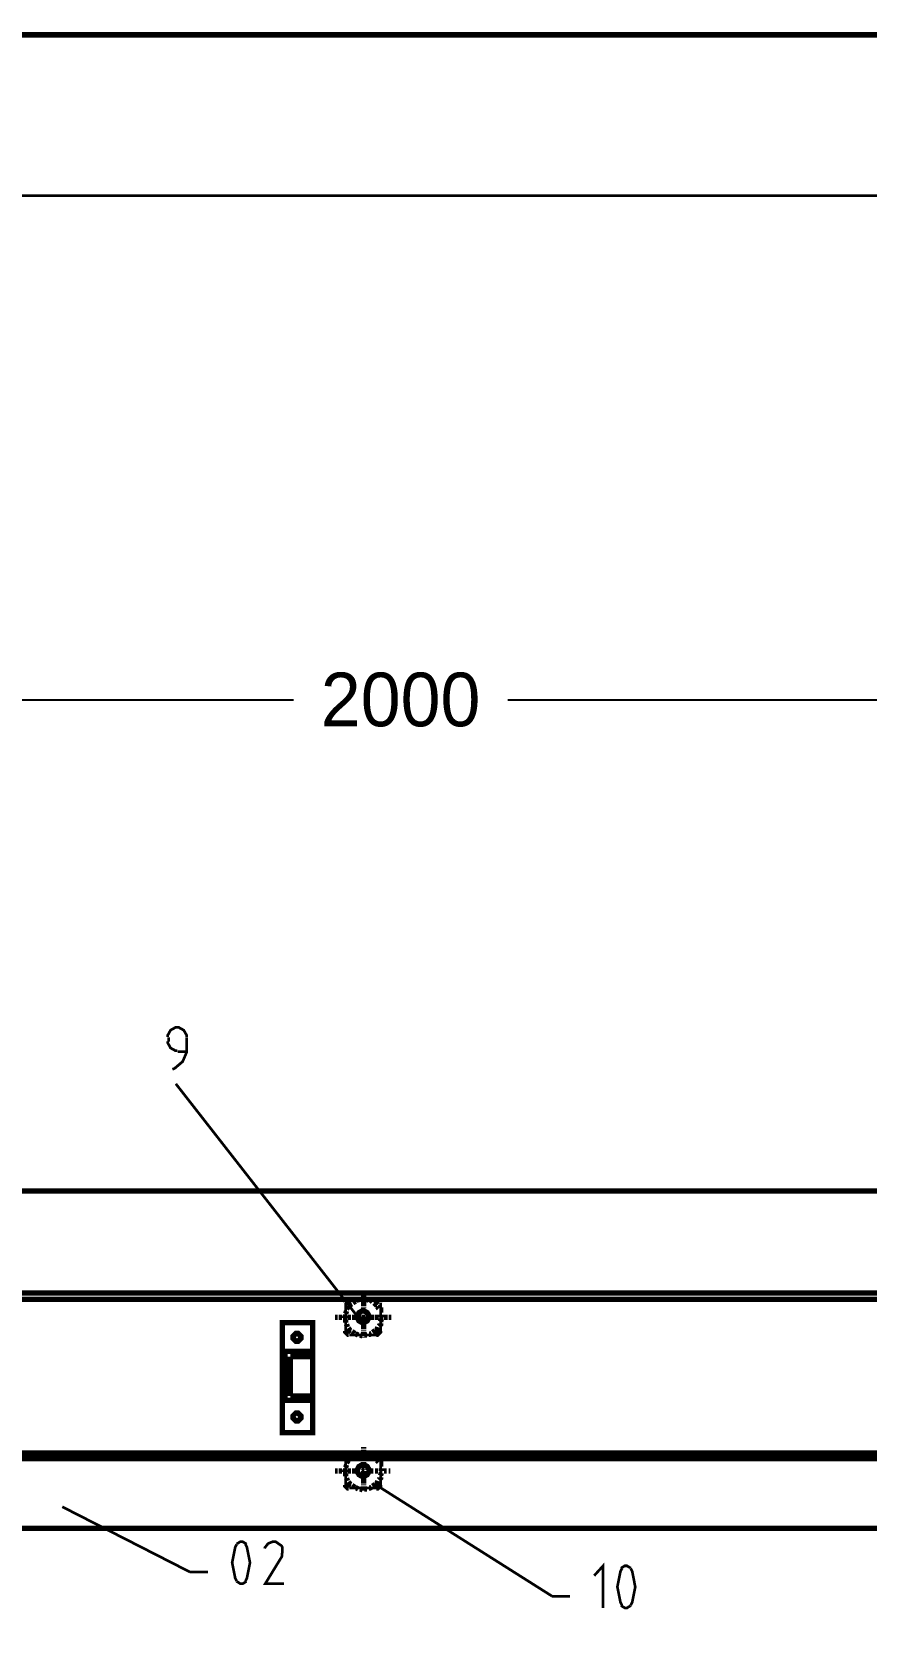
# Model space of a CAD drawing. Extents: x -4.5 to 11.4, y -10.7 to 0.4.
# Drawn here: x 1.33 to 2.886, y -2.627 to 0.368 of the extents above; entities that cross this region are included whole.
import ezdxf

# ---------------------------------------------------------------- set-up
doc = ezdxf.new("R2010")
doc.units = 0
doc.header["$MEASUREMENT"] = 0
doc.dimstyles.get("Standard").update_dxf_attribs({"dimtxt": 0.1, "dimasz": 0.1, "dimexe": 1.25, "dimexo": 0.625, "dimtad": 1, "dimtih": 1, "dimtxsty": 'Standard', "dimcen": 2.5, "dimazin": 3, "dimtfac": 1, "dimtmove": 0, "dimatfit": 3})

# ---------------------------------------------------------------- blocks, each defined once
blk = doc.blocks.new('_CLOSEDFILLED')
at = {"color": 0, "linetype": 'BYBLOCK'}
blk.add_solid([(-1, 0.164), (0, 0), (-1, -0.164)], dxfattribs=at)
blk = doc.blocks.new('*D5')
for p, q in [((-0.3489, -1.7922), (-0.3489, -0.8766)), ((-0.2489, -0.8766), (1.8169, -0.8766)), ((2.2169, -0.8766), (4.2828, -0.8766)), ((4.3828, -1.7922), (4.3828, -0.8766))]:
    blk.add_line(p, q)
at = {"layer": 'Defpoints'}
for p in [(-0.3489, -0.8766), (-0.3489, -1.7922), (4.3828, -1.7922)]:
    blk.add_point(p, dxfattribs=at)
at = {"xscale": 0.1, "yscale": 0.1, "rotation": 180}
blk.add_blockref('_CLOSEDFILLED', (-0.3489, -0.8766), dxfattribs=at)
at = {"xscale": 0.1, "yscale": 0.1}
blk.add_blockref('_CLOSEDFILLED', (4.3828, -0.8766), dxfattribs=at)
at = {"insert": (2.0169, -0.8766), "char_height": 0.1, "attachment_point": 5}
blk.add_mtext('2000', dxfattribs=at)

msp = doc.modelspace()

# ---------------------------------------------------------------- linework, layer by layer
at = {"color": 0}
for points, const_width in [([(11.4161, 0.362793), (-4.465507, 0.362793), (-4.465507, -10.67885), (11.4161, -10.67885), (11.4161, 0.362793)], 0.01), ([(8.834453, 0.062793), (-4.165507, 0.062793), (-4.165507, -10.38051), (8.834453, -10.355553), (8.834453, 0.062793)], 0.005), ([(1.947783, -1.980557), (1.947783, -1.980557)], 0.01), ([(1.947783, -1.980557), (1.947783, -1.980557)], 0.01), ([(1.920283, -1.997207), (1.919633, -1.997207), (1.917783, -1.999057), (1.917783, -1.999707), (1.917783, -2.000307), (1.919633, -2.002197), (1.920283, -2.002197), (1.920883, -2.002197), (1.922773, -2.000307), (1.922773, -1.999707), (1.922773, -1.999057), (1.920883, -1.997207), (1.920283, -1.997207)], 0.005), ([(1.920283, -1.997207), (1.919633, -1.997207), (1.917783, -1.999057), (1.917783, -1.999707), (1.917783, -2.000307), (1.919633, -2.002197), (1.920283, -2.002197), (1.920883, -2.002197), (1.922773, -2.000307), (1.922773, -1.999707), (1.922773, -1.999057), (1.920883, -1.997207), (1.920283, -1.997207)], 0.005), ([(1.971923, -1.997207), (1.971283, -1.997207), (1.969433, -1.999057), (1.969433, -1.999707), (1.969433, -2.000307), (1.971283, -2.002197), (1.971923, -2.002197), (1.972513, -2.002197), (1.974423, -2.000307), (1.974423, -1.999707), (1.974423, -1.999057), (1.972513, -1.997207), (1.971923, -1.997207)], 0.005), ([(1.971923, -1.997207), (1.971283, -1.997207), (1.969433, -1.999057), (1.969433, -1.999707), (1.969433, -2.000307), (1.971283, -2.002197), (1.971923, -2.002197), (1.972513, -2.002197), (1.974423, -2.000307), (1.974423, -1.999707), (1.974423, -1.999057), (1.972513, -1.997207), (1.971923, -1.997207)], 0.005), ([(1.852783, -2.242227), (1.796083, -2.242227), (1.796083, -2.037197), (1.852783, -2.037197), (1.852783, -2.242227)], 0.01), ([(1.946973, -2.015547), (1.945013, -2.015547), (1.939263, -2.018697), (1.936113, -2.024387), (1.936113, -2.026347), (1.936113, -2.028237), (1.939263, -2.033987), (1.945013, -2.037197), (1.946973, -2.037197), (1.948863, -2.037197), (1.954563, -2.033987), (1.957773, -2.028237), (1.957773, -2.026347), (1.957773, -2.024387), (1.954563, -2.018697), (1.948863, -2.015547), (1.946973, -2.015547)], 0.01), ([(1.946973, -2.015547), (1.945013, -2.015547), (1.939263, -2.018697), (1.936113, -2.024387), (1.936113, -2.026347), (1.936113, -2.028237), (1.939263, -2.033987), (1.945013, -2.037197), (1.946973, -2.037197), (1.948863, -2.037197), (1.954563, -2.033987), (1.957773, -2.028237), (1.957773, -2.026347), (1.957773, -2.024387), (1.954563, -2.018697), (1.948863, -2.015547), (1.946973, -2.015547)], 0.01), ([(1.946973, -2.015547), (1.945013, -2.015547), (1.939263, -2.018697), (1.936113, -2.024387), (1.936113, -2.026347), (1.936113, -2.028237), (1.939263, -2.033987), (1.945013, -2.037197), (1.946973, -2.037197), (1.948863, -2.037197), (1.954563, -2.033987), (1.957773, -2.028237), (1.957773, -2.026347), (1.957773, -2.024387), (1.954563, -2.018697), (1.948863, -2.015547), (1.946973, -2.015547)], 0.01), ([(1.946973, -2.015547), (1.945013, -2.015547), (1.939263, -2.018697), (1.936113, -2.024387), (1.936113, -2.026347), (1.936113, -2.028237), (1.939263, -2.033987), (1.945013, -2.037197), (1.946973, -2.037197), (1.948863, -2.037197), (1.954563, -2.033987), (1.957773, -2.028237), (1.957773, -2.026347), (1.957773, -2.024387), (1.954563, -2.018697), (1.948863, -2.015547), (1.946973, -2.015547)], 0.01), ([(1.946973, -2.015547), (1.945013, -2.015547), (1.939263, -2.018697), (1.936113, -2.024387), (1.936113, -2.026347), (1.936113, -2.028237), (1.939263, -2.033987), (1.945013, -2.037197), (1.946973, -2.037197), (1.948863, -2.037197), (1.954563, -2.033987), (1.957773, -2.028237), (1.957773, -2.026347), (1.957773, -2.024387), (1.954563, -2.018697), (1.948863, -2.015547), (1.946973, -2.015547)], 0.005), ([(1.946973, -2.015547), (1.945013, -2.015547), (1.939263, -2.018697), (1.936113, -2.024387), (1.936113, -2.026347), (1.936113, -2.028237), (1.939263, -2.033987), (1.945013, -2.037197), (1.946973, -2.037197), (1.948863, -2.037197), (1.954563, -2.033987), (1.957773, -2.028237), (1.957773, -2.026347), (1.957773, -2.024387), (1.954563, -2.018697), (1.948863, -2.015547), (1.946973, -2.015547)], 0.005), ([(1.823603, -2.057207), (1.821703, -2.057207), (1.816113, -2.062807), (1.816113, -2.064697), (1.816113, -2.066547), (1.821703, -2.072187), (1.823603, -2.072187), (1.825453, -2.072187), (1.831143, -2.066547), (1.831143, -2.064697), (1.831143, -2.062807), (1.825453, -2.057207), (1.823603, -2.057207)], 0.01), ([(1.920283, -2.050547), (1.919633, -2.050547), (1.917783, -2.052387), (1.917783, -2.053027), (1.917783, -2.053627), (1.919633, -2.055527), (1.920283, -2.055527), (1.920883, -2.055527), (1.922773, -2.053627), (1.922773, -2.053027), (1.922773, -2.052387), (1.920883, -2.050547), (1.920283, -2.050547)], 0.005), ([(1.920283, -2.050547), (1.919633, -2.050547), (1.917783, -2.052387), (1.917783, -2.053027), (1.917783, -2.053627), (1.919633, -2.055527), (1.920283, -2.055527), (1.920883, -2.055527), (1.922773, -2.053627), (1.922773, -2.053027), (1.922773, -2.052387), (1.920883, -2.050547), (1.920283, -2.050547)], 0.005), ([(1.971923, -2.050547), (1.971283, -2.050547), (1.969433, -2.052387), (1.969433, -2.053027), (1.969433, -2.053627), (1.971283, -2.055527), (1.971923, -2.055527), (1.972513, -2.055527), (1.974423, -2.053627), (1.974423, -2.053027), (1.974423, -2.052387), (1.972513, -2.050547), (1.971923, -2.050547)], 0.005), ([(1.971923, -2.050547), (1.971283, -2.050547), (1.969433, -2.052387), (1.969433, -2.053027), (1.969433, -2.053627), (1.971283, -2.055527), (1.971923, -2.055527), (1.972513, -2.055527), (1.974423, -2.053627), (1.974423, -2.053027), (1.974423, -2.052387), (1.972513, -2.050547), (1.971923, -2.050547)], 0.005), ([(1.823603, -2.205547), (1.821703, -2.205547), (1.816113, -2.211127), (1.816113, -2.213027), (1.816113, -2.214877), (1.821703, -2.220517), (1.823603, -2.220517), (1.825453, -2.220517), (1.831143, -2.214877), (1.831143, -2.213027), (1.831143, -2.211127), (1.825453, -2.205547), (1.823603, -2.205547)], 0.01), ([(1.947783, -2.267167), (1.947783, -2.267167)], 0.01), ([(1.947783, -2.268867), (1.947783, -2.268867)], 0.01), ([(1.920283, -2.283887), (1.919633, -2.283887), (1.917783, -2.285727), (1.917783, -2.286377), (1.917783, -2.286977), (1.919633, -2.288877), (1.920283, -2.288877), (1.920883, -2.288877), (1.922773, -2.286977), (1.922773, -2.286377), (1.922773, -2.285727), (1.920883, -2.283887), (1.920283, -2.283887)], 0.005), ([(1.946973, -2.302227), (1.945013, -2.302227), (1.939263, -2.305367), (1.936113, -2.311067), (1.936113, -2.313017), (1.936113, -2.314917), (1.939263, -2.320667), (1.945013, -2.323867), (1.946973, -2.323867), (1.948863, -2.323867), (1.954563, -2.320667), (1.957773, -2.314917), (1.957773, -2.313017), (1.957773, -2.311067), (1.954563, -2.305367), (1.948863, -2.302227), (1.946973, -2.302227)], 0.01), ([(1.946973, -2.302227), (1.945013, -2.302227), (1.939263, -2.305367), (1.936113, -2.311067), (1.936113, -2.313017), (1.936113, -2.314917), (1.939263, -2.320667), (1.945013, -2.323867), (1.946973, -2.323867), (1.948863, -2.323867), (1.954563, -2.320667), (1.957773, -2.314917), (1.957773, -2.313017), (1.957773, -2.311067), (1.954563, -2.305367), (1.948863, -2.302227), (1.946973, -2.302227)], 0.01), ([(1.946973, -2.302227), (1.945013, -2.302227), (1.939263, -2.305367), (1.936113, -2.311067), (1.936113, -2.313017), (1.936113, -2.314917), (1.939263, -2.320667), (1.945013, -2.323867), (1.946973, -2.323867), (1.948863, -2.323867), (1.954563, -2.320667), (1.957773, -2.314917), (1.957773, -2.313017), (1.957773, -2.311067), (1.954563, -2.305367), (1.948863, -2.302227), (1.946973, -2.302227)], 0.005), ([(1.971923, -2.283887), (1.971283, -2.283887), (1.969433, -2.285727), (1.969433, -2.286377), (1.969433, -2.286977), (1.971283, -2.288877), (1.971923, -2.288877), (1.972513, -2.288877), (1.974423, -2.286977), (1.974423, -2.286377), (1.974423, -2.285727), (1.972513, -2.283887), (1.971923, -2.283887)], 0.005), ([(1.920283, -2.337207), (1.919633, -2.337207), (1.917783, -2.339057), (1.917783, -2.339707), (1.917783, -2.340307), (1.919633, -2.342207), (1.920283, -2.342207), (1.920883, -2.342207), (1.922773, -2.340307), (1.922773, -2.339707), (1.922773, -2.339057), (1.920883, -2.337207), (1.920283, -2.337207)], 0.005), ([(1.971923, -2.337207), (1.971283, -2.337207), (1.969433, -2.339057), (1.969433, -2.339707), (1.969433, -2.340307), (1.971283, -2.342207), (1.971923, -2.342207), (1.972513, -2.342207), (1.974423, -2.340307), (1.974423, -2.339707), (1.974423, -2.339057), (1.972513, -2.337207), (1.971923, -2.337207)], 0.005), ([(1.947783, -2.352197), (1.947783, -2.352197)], 0.01)]:
    msp.add_lwpolyline(points, close=True, dxfattribs=dict(at, const_width=const_width))
for points, const_width in [([(1.617793, -1.504697), (1.617793, -1.501547), (1.612593, -1.492267), (1.603293, -1.487167), (1.600293, -1.487167), (1.597093, -1.487167), (1.587893, -1.492267), (1.582793, -1.501547), (1.582793, -1.504697)], 0.005), ([(1.582793, -1.513057), (1.582793, -1.516087), (1.587893, -1.525367), (1.597093, -1.530517), (1.600293, -1.530517)], 0.005), ([(1.584493, -1.505517), (1.584493, -1.513867)], 0.005), ([(1.591393, -1.565087), (1.595293, -1.563667), (1.610493, -1.550747), (1.617793, -1.533667), (1.617793, -1.528027)], 0.005), ([(1.617793, -1.528837), (1.617793, -1.505517)], 0.005), ([(1.601093, -1.532197), (1.617793, -1.532197)], 0.005), ([(1.942793, -2.033887), (1.597793, -1.592207)], 0.005), ([(-0.803907, -2.420547), (4.382783, -2.420547), (4.382783, -1.792177)], 0.01), ([(4.382783, -1.792177), (-0.348907, -1.792177), (-0.348907, -2.420547)], 0.01), ([(1.947783, -1.980557), (1.947783, -1.982187)], 0.01), ([(1.947783, -1.980557), (1.947783, -1.982187)], 0.01), ([(4.001113, -1.982187), (-0.348907, -1.982187)], 0.01), ([(4.001113, -1.993847), (-0.348907, -1.993847)], 0.01), ([(1.920283, -1.993847), (1.918813, -1.993847), (1.914473, -1.998237), (1.914473, -1.999707)], 0.01), ([(1.920283, -1.993847), (1.918813, -1.993847), (1.914473, -1.998237), (1.914473, -1.999707)], 0.01), ([(1.919463, -2.007197), (1.916103, -2.012177)], 0.01), ([(1.919463, -2.007197), (1.916103, -2.012177)], 0.01), ([(1.914473, -2.053847), (1.914473, -2.000517)], 0.005), ([(1.914473, -2.053847), (1.914473, -2.000517)], 0.005), ([(1.926143, -2.002197), (1.922773, -2.003877), (1.921083, -2.005517)], 0.01), ([(1.926143, -2.002197), (1.922773, -2.003877), (1.921083, -2.005517)], 0.01), ([(1.921083, -1.995527), (1.972793, -1.995527)], 0.005), ([(1.921083, -1.995527), (1.972793, -1.995527)], 0.005), ([(1.932753, -1.997207), (1.927763, -2.000517)], 0.01), ([(1.932753, -1.997207), (1.927763, -2.000517)], 0.01), ([(1.941113, -1.993847), (1.934433, -1.995527)], 0.01), ([(1.941113, -1.993847), (1.934433, -1.995527)], 0.01), ([(1.949463, -1.993847), (1.947783, -1.993847), (1.944473, -1.993847)], 0.01), ([(1.949463, -1.993847), (1.947783, -1.993847), (1.944473, -1.993847)], 0.01), ([(1.947783, -1.983867), (1.947783, -1.985547), (1.947783, -1.987167), (1.947783, -1.988847), (1.947783, -1.990527), (1.947783, -1.992227), (1.947783, -1.993847)], 0.01), ([(1.947783, -1.983867), (1.947783, -1.985547), (1.947783, -1.987167), (1.947783, -1.988847), (1.947783, -1.990527), (1.947783, -1.992227), (1.947783, -1.993847)], 0.01), ([(1.947783, -1.995527), (1.947783, -1.997207)], 0.01), ([(1.947783, -1.995527), (1.947783, -1.997207)], 0.01), ([(1.947783, -1.998837), (1.947783, -2.000517), (1.947783, -2.002197), (1.947783, -2.003877), (1.947783, -2.005517), (1.947783, -2.007197)], 0.01), ([(1.947783, -1.998837), (1.947783, -2.000517), (1.947783, -2.002197), (1.947783, -2.003877), (1.947783, -2.005517), (1.947783, -2.007197)], 0.01), ([(1.947783, -2.008877), (1.947783, -2.010557)], 0.01), ([(1.947783, -2.008877), (1.947783, -2.010557)], 0.01), ([(1.957773, -1.995527), (1.952783, -1.993847)], 0.01), ([(1.957773, -1.995527), (1.952783, -1.993847)], 0.01), ([(1.964433, -1.998837), (1.961133, -1.995527)], 0.01), ([(1.964433, -1.998837), (1.961133, -1.995527)], 0.01), ([(1.972793, -2.003877), (1.971113, -2.003877), (1.967813, -2.000517)], 0.01), ([(1.972793, -2.003877), (1.971113, -2.003877), (1.967813, -2.000517)], 0.01), ([(1.977783, -1.999707), (1.977783, -1.998237), (1.973393, -1.993847), (1.971923, -1.993847)], 0.01), ([(1.977783, -1.999707), (1.977783, -1.998237), (1.973393, -1.993847), (1.971923, -1.993847)], 0.01), ([(1.976103, -2.010557), (1.972793, -2.007197)], 0.01), ([(1.976103, -2.010557), (1.972793, -2.007197)], 0.01), ([(1.979463, -2.000517), (1.979463, -2.053847)], 0.005), ([(1.979463, -2.000517), (1.979463, -2.053847)], 0.005), ([(1.894453, -2.027207), (1.899453, -2.027207)], 0.01), ([(1.899453, -2.027207), (1.896133, -2.027207)], 0.01), ([(1.901133, -2.027207), (1.907793, -2.027207)], 0.01), ([(1.907793, -2.027207), (1.902813, -2.027207)], 0.01), ([(1.909423, -2.027207), (1.916103, -2.027207)], 0.01), ([(1.916103, -2.027207), (1.911113, -2.027207)], 0.01), ([(1.914473, -2.023847), (1.912793, -2.027207), (1.912793, -2.028837)], 0.01), ([(1.914473, -2.023847), (1.912793, -2.027207), (1.912793, -2.028837)], 0.01), ([(1.916103, -2.015547), (1.914473, -2.020547)], 0.01), ([(1.916103, -2.015547), (1.914473, -2.020547)], 0.01), ([(1.914473, -2.032197), (1.914473, -2.037197)], 0.01), ([(1.914473, -2.032197), (1.914473, -2.037197)], 0.01), ([(1.916103, -2.040497), (1.917783, -2.045547)], 0.01), ([(1.916103, -2.040497), (1.917783, -2.045547)], 0.01), ([(1.917783, -2.027207), (1.924453, -2.027207)], 0.01), ([(1.924453, -2.027207), (1.919463, -2.027207)], 0.01), ([(1.926143, -2.027207), (1.932753, -2.027207)], 0.01), ([(1.934433, -2.027207), (1.927763, -2.027207)], 0.01), ([(1.934433, -2.027207), (1.941113, -2.027207)], 0.01), ([(1.942793, -2.027207), (1.936113, -2.027207)], 0.01), ([(1.951083, -2.027207), (1.944473, -2.027207)], 0.01), ([(1.944473, -2.027207), (1.949463, -2.027207)], 0.01), ([(1.947783, -2.012177), (1.947783, -2.013867), (1.947783, -2.015547), (1.947783, -2.017167), (1.947783, -2.018867), (1.947783, -2.020547)], 0.01), ([(1.947783, -2.012177), (1.947783, -2.013867), (1.947783, -2.015547), (1.947783, -2.017167), (1.947783, -2.018867), (1.947783, -2.020547)], 0.01), ([(1.947783, -2.022227), (1.947783, -2.023847)], 0.01), ([(1.947783, -2.022227), (1.947783, -2.023847)], 0.01), ([(1.947783, -2.025527), (1.947783, -2.027207), (1.947783, -2.028837), (1.947783, -2.030517), (1.947783, -2.032197), (1.947783, -2.033887)], 0.01), ([(1.947783, -2.025527), (1.947783, -2.027207), (1.947783, -2.028837), (1.947783, -2.030517), (1.947783, -2.032197), (1.947783, -2.033887)], 0.01), ([(1.947783, -2.035517), (1.947783, -2.037197)], 0.01), ([(1.947783, -2.035517), (1.947783, -2.037197)], 0.01), ([(1.947783, -2.038877), (1.947783, -2.040497), (1.947783, -2.042177), (1.947783, -2.043867), (1.947783, -2.045547), (1.947783, -2.047187), (1.947783, -2.048867)], 0.01), ([(1.947783, -2.038877), (1.947783, -2.040497), (1.947783, -2.042177), (1.947783, -2.043867), (1.947783, -2.045547), (1.947783, -2.047187), (1.947783, -2.048867)], 0.01), ([(1.959453, -2.027207), (1.952783, -2.027207)], 0.01), ([(1.952783, -2.027207), (1.957773, -2.027207)], 0.01), ([(1.967813, -2.027207), (1.961133, -2.027207)], 0.01), ([(1.961133, -2.027207), (1.966113, -2.027207)], 0.01), ([(1.969433, -2.027207), (1.974423, -2.027207)], 0.01), ([(1.976103, -2.027207), (1.971113, -2.027207)], 0.01), ([(1.976103, -2.043867), (1.979463, -2.040497), (1.979463, -2.038877)], 0.01), ([(1.976103, -2.043867), (1.979463, -2.040497), (1.979463, -2.038877)], 0.01), ([(1.979463, -2.018867), (1.979463, -2.013867), (1.977783, -2.013867)], 0.01), ([(1.979463, -2.018867), (1.979463, -2.013867), (1.977783, -2.013867)], 0.01), ([(1.977783, -2.027207), (1.982783, -2.027207)], 0.01), ([(1.984463, -2.027207), (1.979463, -2.027207)], 0.01), ([(1.979463, -2.035517), (1.981103, -2.030517)], 0.01), ([(1.979463, -2.035517), (1.981103, -2.030517)], 0.01), ([(1.981103, -2.027207), (1.981103, -2.022227)], 0.01), ([(1.981103, -2.027207), (1.981103, -2.022227)], 0.01), ([(1.986143, -2.027207), (1.991133, -2.027207)], 0.01), ([(1.992753, -2.027207), (1.987763, -2.027207)], 0.01), ([(1.994453, -2.027207), (1.997813, -2.027207)], 0.01), ([(1.999433, -2.027207), (1.996133, -2.027207)], 0.01), ([(1.914473, -2.053027), (1.914473, -2.054447), (1.918813, -2.058837), (1.920283, -2.058837)], 0.01), ([(1.914473, -2.053027), (1.914473, -2.054447), (1.918813, -2.058837), (1.920283, -2.058837)], 0.01), ([(1.919463, -2.047187), (1.922773, -2.052227)], 0.01), ([(1.919463, -2.047187), (1.922773, -2.052227)], 0.01), ([(1.972793, -2.060527), (1.921083, -2.060527)], 0.005), ([(1.972793, -2.060527), (1.921083, -2.060527)], 0.005), ([(1.926143, -2.053847), (1.931133, -2.057207)], 0.01), ([(1.926143, -2.053847), (1.931133, -2.057207)], 0.01), ([(1.932753, -2.058837), (1.934433, -2.058837), (1.937793, -2.060527)], 0.01), ([(1.932753, -2.058837), (1.934433, -2.058837), (1.937793, -2.060527)], 0.01), ([(1.941113, -2.060527), (1.946103, -2.062207)], 0.01), ([(1.941113, -2.060527), (1.946103, -2.062207)], 0.01), ([(1.947783, -2.050547), (1.947783, -2.052227)], 0.01), ([(1.947783, -2.050547), (1.947783, -2.052227)], 0.01), ([(1.947783, -2.053847), (1.947783, -2.055527), (1.947783, -2.057207), (1.947783, -2.058837), (1.947783, -2.060527), (1.947783, -2.062207)], 0.01), ([(1.947783, -2.053847), (1.947783, -2.055527), (1.947783, -2.057207), (1.947783, -2.058837), (1.947783, -2.060527), (1.947783, -2.062207)], 0.01), ([(1.947783, -2.063887), (1.947783, -2.065517)], 0.01), ([(1.947783, -2.063887), (1.947783, -2.065517)], 0.01), ([(1.949463, -2.060527), (1.954463, -2.060527)], 0.01), ([(1.949463, -2.060527), (1.954463, -2.060527)], 0.01), ([(1.957773, -2.058837), (1.959453, -2.058837), (1.962753, -2.057207)], 0.01), ([(1.957773, -2.058837), (1.959453, -2.058837), (1.962753, -2.057207)], 0.01), ([(1.964433, -2.055527), (1.969433, -2.052227)], 0.01), ([(1.964433, -2.055527), (1.969433, -2.052227)], 0.01), ([(1.971923, -2.058837), (1.973393, -2.058837), (1.977783, -2.054447), (1.977783, -2.053027)], 0.01), ([(1.971923, -2.058837), (1.973393, -2.058837), (1.977783, -2.054447), (1.977783, -2.053027)], 0.01), ([(1.972793, -2.050547), (1.974423, -2.045547)], 0.01), ([(1.972793, -2.050547), (1.974423, -2.045547)], 0.01), ([(1.801143, -2.090527), (1.801143, -2.182207), (1.847793, -2.182207)], 0.01), ([(1.801143, -2.090527), (1.847793, -2.090527), (1.847793, -2.100497), (1.811113, -2.100497)], 0.01), ([(1.811113, -2.100497), (1.811113, -2.173867)], 0.01), ([(1.801143, -2.182207), (1.847793, -2.182207), (1.847793, -2.173867), (1.811113, -2.173867)], 0.01), ([(4.001113, -2.280517), (-0.348907, -2.280517)], 0.01), ([(1.920283, -2.280517), (1.918813, -2.280517), (1.914473, -2.284917), (1.914473, -2.286377)], 0.01), ([(1.941113, -2.280517), (1.934433, -2.282197)], 0.01), ([(1.949463, -2.280517), (1.947783, -2.280517), (1.944473, -2.280517)], 0.01), ([(1.947783, -2.268867), (1.947783, -2.270547), (1.947783, -2.272227)], 0.01), ([(1.947783, -2.273847), (1.947783, -2.275527), (1.947783, -2.277207), (1.947783, -2.278837), (1.947783, -2.280517), (1.947783, -2.282197)], 0.01), ([(1.957773, -2.282197), (1.952783, -2.280517)], 0.01), ([(1.977783, -2.286377), (1.977783, -2.284917), (1.973393, -2.280517), (1.971923, -2.280517)], 0.01), ([(4.001113, -2.290497), (-0.348907, -2.290497)], 0.01), ([(1.914473, -2.310527), (1.912793, -2.313887), (1.912793, -2.315517)], 0.01), ([(1.916103, -2.302227), (1.914473, -2.307207)], 0.01), ([(1.919463, -2.293867), (1.916103, -2.298867)], 0.01), ([(1.914473, -2.340527), (1.914473, -2.287197)], 0.005), ([(1.926143, -2.288877), (1.922773, -2.290497), (1.921083, -2.292177)], 0.01), ([(1.921083, -2.282197), (1.972793, -2.282197)], 0.005), ([(1.932753, -2.283887), (1.927763, -2.287197)], 0.01), ([(1.947783, -2.283887), (1.947783, -2.285517)], 0.01), ([(1.947783, -2.287197), (1.947783, -2.288877), (1.947783, -2.290497), (1.947783, -2.292177), (1.947783, -2.293867), (1.947783, -2.295547)], 0.01), ([(1.947783, -2.297187), (1.947783, -2.298867)], 0.01), ([(1.947783, -2.300547), (1.947783, -2.302227), (1.947783, -2.303847), (1.947783, -2.305527), (1.947783, -2.307207), (1.947783, -2.308837)], 0.01), ([(1.947783, -2.310527), (1.947783, -2.312207)], 0.01), ([(1.964433, -2.285517), (1.961133, -2.282197)], 0.01), ([(1.972793, -2.290497), (1.971113, -2.290497), (1.967813, -2.287197)], 0.01), ([(1.976103, -2.297187), (1.972793, -2.293867)], 0.01), ([(1.979463, -2.305527), (1.979463, -2.300547), (1.977783, -2.300547)], 0.01), ([(1.981103, -2.313887), (1.981103, -2.308837)], 0.01), ([(1.979463, -2.287197), (1.979463, -2.340527)], 0.005), ([(1.894453, -2.313887), (1.899453, -2.313887)], 0.01), ([(1.901133, -2.313887), (1.907793, -2.313887)], 0.01), ([(1.909423, -2.313887), (1.916103, -2.313887)], 0.01), ([(1.914473, -2.318877), (1.914473, -2.323867)], 0.01), ([(1.914473, -2.339707), (1.914473, -2.341127), (1.918813, -2.345517), (1.920283, -2.345517)], 0.01), ([(1.916103, -2.327177), (1.917783, -2.332167)], 0.01), ([(1.917783, -2.313887), (1.924453, -2.313887)], 0.01), ([(1.919463, -2.333847), (1.922773, -2.338847)], 0.01), ([(1.926143, -2.313887), (1.932753, -2.313887)], 0.01), ([(1.926143, -2.340527), (1.931133, -2.343887)], 0.01), ([(1.934433, -2.313887), (1.941113, -2.313887)], 0.01), ([(1.944473, -2.313887), (1.949463, -2.313887)], 0.01), ([(1.947783, -2.313887), (1.947783, -2.315517), (1.947783, -2.317197), (1.947783, -2.318877), (1.947783, -2.320497), (1.947783, -2.322187)], 0.01), ([(1.947783, -2.323867), (1.947783, -2.325557)], 0.01), ([(1.947783, -2.327177), (1.947783, -2.328867), (1.947783, -2.330547), (1.947783, -2.332167), (1.947783, -2.333847), (1.947783, -2.335527), (1.947783, -2.337207)], 0.01), ([(1.947783, -2.338847), (1.947783, -2.340527)], 0.01), ([(1.952783, -2.313887), (1.957773, -2.313887)], 0.01), ([(1.961133, -2.313887), (1.966113, -2.313887)], 0.01), ([(1.964433, -2.342207), (1.969433, -2.338847)], 0.01), ([(1.969433, -2.313887), (1.974423, -2.313887)], 0.01), ([(1.971923, -2.345517), (1.973393, -2.345517), (1.977783, -2.341127), (1.977783, -2.339707)], 0.01), ([(1.972793, -2.337207), (1.974423, -2.332167)], 0.01), ([(1.976103, -2.330547), (1.979463, -2.327177), (1.979463, -2.325557)], 0.01), ([(1.977783, -2.313887), (1.982783, -2.313887)], 0.01), ([(1.979463, -2.322187), (1.981103, -2.317197)], 0.01), ([(1.986143, -2.313887), (1.991133, -2.313887)], 0.01), ([(1.994453, -2.313887), (1.997813, -2.313887)], 0.01), ([(1.972793, -2.345517), (1.921083, -2.345517)], 0.005), ([(1.932753, -2.345517), (1.934433, -2.345517), (1.937793, -2.347197)], 0.01), ([(1.941113, -2.347197), (1.946103, -2.348877)], 0.01), ([(1.947783, -2.342207), (1.947783, -2.343887), (1.947783, -2.345517), (1.947783, -2.347197), (1.947783, -2.348877), (1.947783, -2.350497)], 0.01), ([(1.949463, -2.347197), (1.954463, -2.347197)], 0.01), ([(1.957773, -2.345517), (1.959453, -2.345517), (1.962753, -2.343887)], 0.01), ([(1.977783, -2.343887), (2.299453, -2.547187)], 0.005), ([(1.386093, -2.380517), (1.624393, -2.502197)], 0.005), ([(1.711493, -2.450337), (1.708493, -2.455707), (1.702793, -2.484687), (1.708493, -2.513697), (1.711493, -2.519067)], 0.005), ([(1.728993, -2.449907), (1.728393, -2.449197), (1.722293, -2.445497), (1.720293, -2.445497), (1.718093, -2.445497), (1.712093, -2.449197), (1.711593, -2.449907)], 0.005), ([(1.727493, -2.519067), (1.730293, -2.513697), (1.736093, -2.484687), (1.730293, -2.455707), (1.727493, -2.450337)], 0.005), ([(1.780463, -2.445497), (1.778493, -2.445447), (1.769793, -2.448977), (1.763993, -2.456367), (1.763393, -2.458307)], 0.005), ([(1.795113, -2.472307), (1.795933, -2.470947), (1.796313, -2.455867), (1.795543, -2.454517), (1.794743, -2.453097), (1.783823, -2.445497), (1.780203, -2.445497)], 0.005), ([(1.796083, -2.472197), (1.764493, -2.523847), (1.799453, -2.523847)], 0.005), ([(2.394453, -2.568877), (2.394453, -2.490527), (2.377793, -2.508877)], 0.005), ([(1.624393, -2.502197), (1.657793, -2.502197)], 0.005), ([(2.429763, -2.495367), (2.426833, -2.500677), (2.421083, -2.529707), (2.426833, -2.558687), (2.429763, -2.564047)], 0.005), ([(2.445673, -2.494927), (2.445133, -2.494227), (2.438933, -2.490527), (2.436933, -2.490527), (2.434773, -2.490527), (2.428743, -2.494227), (2.428253, -2.494927)], 0.005), ([(2.445783, -2.564047), (2.448653, -2.558687), (2.454403, -2.529707), (2.448653, -2.500677), (2.445783, -2.495367)], 0.005), ([(1.711593, -2.519447), (1.712093, -2.520097), (1.718193, -2.523847), (1.720293, -2.523847), (1.722493, -2.523847), (1.728393, -2.520097), (1.728993, -2.519447)], 0.005), ([(2.299453, -2.547187), (2.332773, -2.547187)], 0.005), ([(2.428253, -2.564487), (2.428743, -2.565137), (2.434863, -2.568877), (2.436933, -2.568877), (2.439103, -2.568877), (2.445133, -2.565137), (2.445673, -2.564487)], 0.005)]:
    msp.add_lwpolyline(points, dxfattribs=dict(at, const_width=const_width))

# ---------------------------------------------------------------- dimensions: what is measured, and where the dimension line sits
at = {"linetype": 'Continuous'}
dim = msp.add_linear_dim(base=(-0.348907, -0.876636), p1=(-0.348907, -1.792177), p2=(4.382783, -1.792177), text='2000', dimstyle='Standard', dxfattribs=at)
dim.commit()
dim.dimension.update_dxf_attribs({"geometry": '*D5', "text_midpoint": (2.016938, -0.876636)})

doc.saveas('drawing.dxf')
